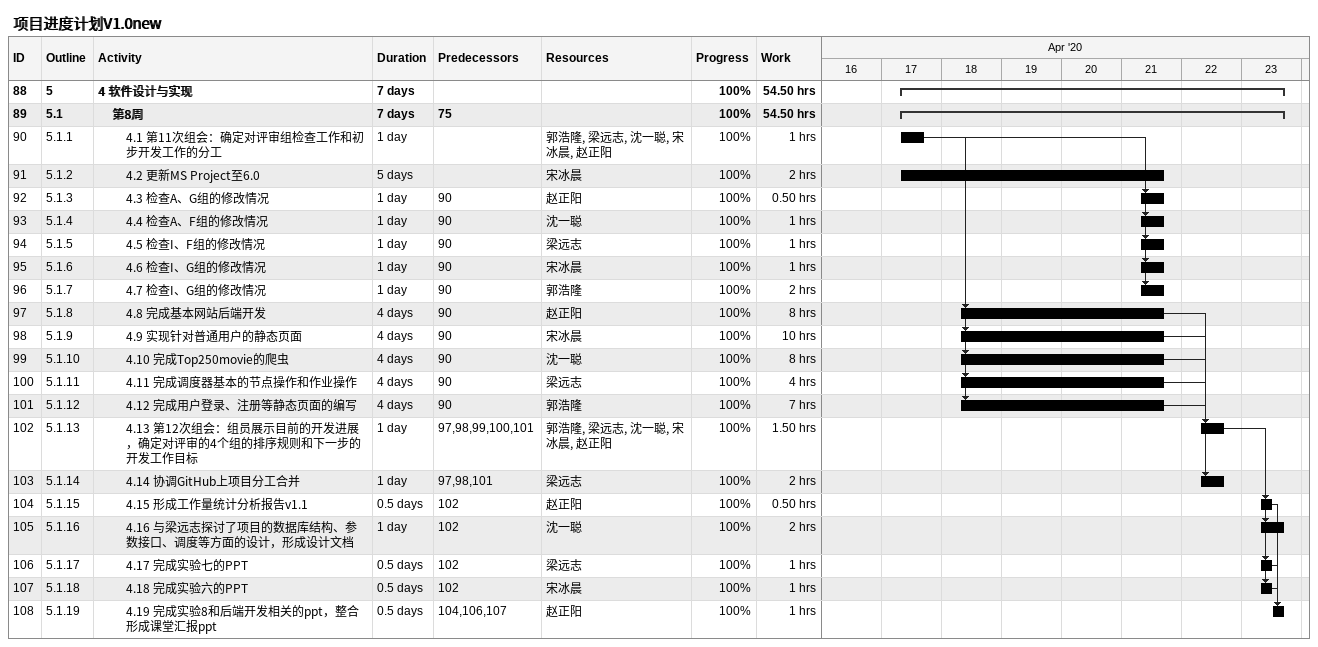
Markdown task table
项目进度计划V1.0new

| ID | WBS | Task | Duration | Start | Finish | Predecessors | Resources | % complete | Work (h) |
|---|---|---|---|---|---|---|---|---|---|
| 88 | 5 | **4 软件设计与实现** | 7d | 2020-04-17 | 2020-04-23 |  |  | 100 | 54.50 |
| 89 | 5.1 | **第8周** | 7d | 2020-04-17 | 2020-04-23 | 75 |  | 100 | 54.50 |
| 90 | 5.1.1 | 4.1 第11次组会：确定对评审组检查工作和初步开发工作的分工 | 1d | 2020-04-17 | 2020-04-17 |  | 郭浩隆, 梁远志, 沈一聪, 宋冰晨, 赵正阳 | 100 | 1 |
| 91 | 5.1.2 | 4.2 更新MS Project至6.0 | 5d | 2020-04-17 | 2020-04-21 |  | 宋冰晨 | 100 | 2 |
| 92 | 5.1.3 | 4.3 检查A、G组的修改情况 | 1d | 2020-04-21 | 2020-04-21 | 90 | 赵正阳 | 100 | 0.50 |
| 93 | 5.1.4 | 4.4 检查A、F组的修改情况 | 1d | 2020-04-21 | 2020-04-21 | 90 | 沈一聪 | 100 | 1 |
| 94 | 5.1.5 | 4.5 检查I、F组的修改情况 | 1d | 2020-04-21 | 2020-04-21 | 90 | 梁远志 | 100 | 1 |
| 95 | 5.1.6 | 4.6 检查I、G组的修改情况 | 1d | 2020-04-21 | 2020-04-21 | 90 | 宋冰晨 | 100 | 1 |
| 96 | 5.1.7 | 4.7 检查I、G组的修改情况 | 1d | 2020-04-21 | 2020-04-21 | 90 | 郭浩隆 | 100 | 2 |
| 97 | 5.1.8 | 4.8 完成基本网站后端开发 | 4d | 2020-04-18 | 2020-04-21 | 90 | 赵正阳 | 100 | 8 |
| 98 | 5.1.9 | 4.9 实现针对普通用户的静态页面 | 4d | 2020-04-18 | 2020-04-21 | 90 | 宋冰晨 | 100 | 10 |
| 99 | 5.1.10 | 4.10 完成Top250movie的爬虫 | 4d | 2020-04-18 | 2020-04-21 | 90 | 沈一聪 | 100 | 8 |
| 100 | 5.1.11 | 4.11 完成调度器基本的节点操作和作业操作 | 4d | 2020-04-18 | 2020-04-21 | 90 | 梁远志 | 100 | 4 |
| 101 | 5.1.12 | 4.12 完成用户登录、注册等静态页面的编写 | 4d | 2020-04-18 | 2020-04-21 | 90 | 郭浩隆 | 100 | 7 |
| 102 | 5.1.13 | 4.13 第12次组会：组员展示目前的开发进展，确定对评审的4个组的排序规则和下一步的开发工作目标 | 1d | 2020-04-22 | 2020-04-22 | 97, 98, 99, 100, 101 | 郭浩隆, 梁远志, 沈一聪, 宋冰晨, 赵正阳 | 100 | 1.50 |
| 103 | 5.1.14 | 4.14 协调GitHub上项目分工合并 | 1d | 2020-04-22 | 2020-04-22 | 97, 98, 101 | 梁远志 | 100 | 2 |
| 104 | 5.1.15 | 4.15 形成工作量统计分析报告v1.1 | 0.5d | 2020-04-23 | 2020-04-23 | 102 | 赵正阳 | 100 | 0.50 |
| 105 | 5.1.16 | 4.16 与梁远志探讨了项目的数据库结构、参数接口、调度等方面的设计，形成设计文档 | 1d | 2020-04-23 | 2020-04-23 | 102 | 沈一聪 | 100 | 2 |
| 106 | 5.1.17 | 4.17 完成实验七的PPT | 0.5d | 2020-04-23 | 2020-04-23 | 102 | 梁远志 | 100 | 1 |
| 107 | 5.1.18 | 4.18 完成实验六的PPT | 0.5d | 2020-04-23 | 2020-04-23 | 102 | 宋冰晨 | 100 | 1 |
| 108 | 5.1.19 | 4.19 完成实验8和后端开发相关的ppt，整合形成课堂汇报ppt | 0.5d | 2020-04-23 | 2020-04-23 | 104, 106, 107 | 赵正阳 | 100 | 1 |
